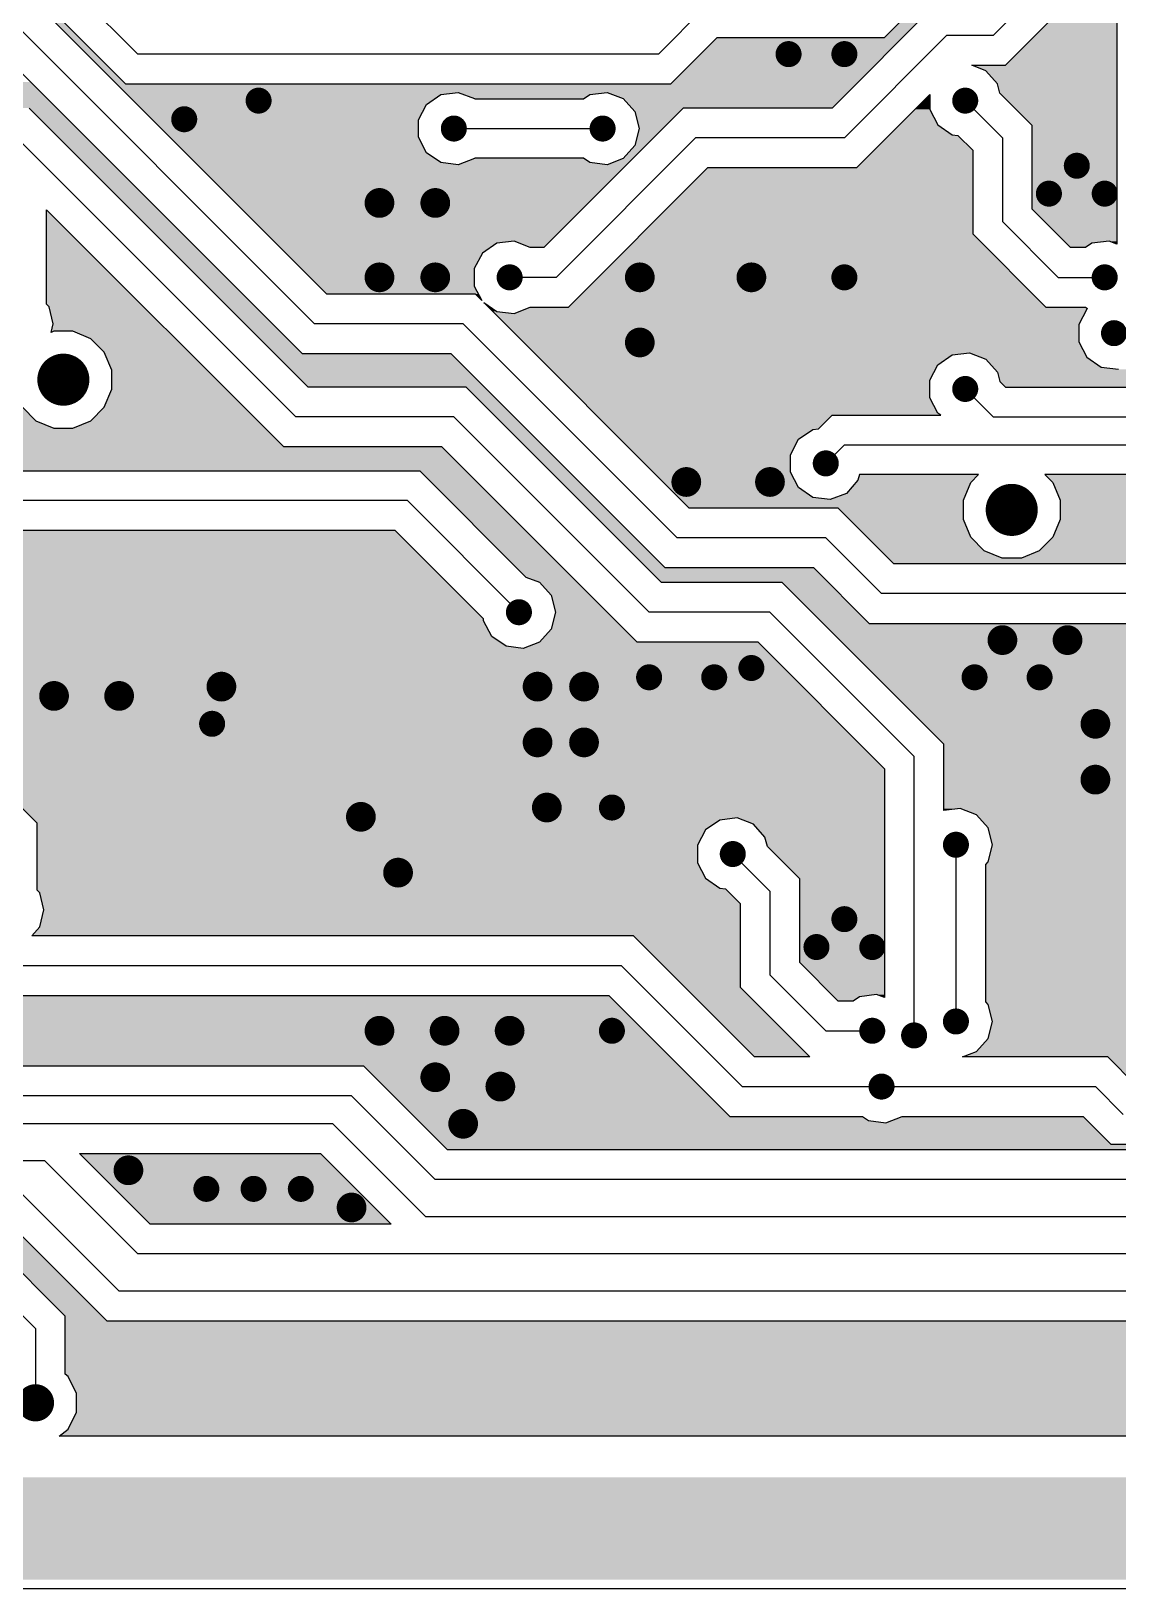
# Model space of a CAD drawing. Extents: x 295 to 953, y 10 to 290.
# Drawn here: x 745.4 to 793.6, y 85 to 154.1 of the extents above; entities that cross this region are included whole.
import ezdxf

# ---------------------------------------------------------------- set-up
doc = ezdxf.new("R2010")
doc.units = 0
doc.header["$LTSCALE"] = 5
doc.header["$MEASUREMENT"] = 0
doc.layers.get('0').update_dxf_attribs({"linetype": 'CONTINUOUS', "lineweight": 25})
doc.layers.add('19_SOLD_GBR', color=4, linetype='CONTINUOUS')

msp = doc.modelspace()

# ---------------------------------------------------------------- linework, layer by layer
at = {"color": 7}
for points, const_width in [([(779.254, 153.063, -1), (778.676, 153.063, -1)], 0.577), ([(781.729, 153.063, -1), (781.151, 153.063, -1)], 0.577), ([(755.741, 151, -1), (755.164, 151, -1)], 0.577), ([(787.091, 151, -1), (786.514, 151, -1)], 0.577), ([(752.441, 150.175, -1), (751.864, 150.175, -1)], 0.577), ([(764.404, 149.762, -1), (763.826, 149.762, -1)], 0.577), ([(771.004, 149.762, -1), (770.426, 149.762, -1)], 0.577), ([(792.041, 148.113, -1), (791.464, 148.113, -1)], 0.577), ([(790.804, 146.875, -1), (790.226, 146.875, -1)], 0.577), ([(793.279, 146.875, -1), (792.701, 146.875, -1)], 0.577), ([(761.145, 146.463, -1), (760.485, 146.463, -1)], 0.66), ([(763.62, 146.463, -1), (762.96, 146.463, -1)], 0.66), ([(761.145, 143.163, -1), (760.485, 143.163, -1)], 0.66), ([(763.62, 143.163, -1), (762.96, 143.163, -1)], 0.66), ([(766.879, 143.163, -1), (766.301, 143.163, -1)], 0.577), ([(772.695, 143.163, -1), (772.035, 143.163, -1)], 0.66), ([(777.645, 143.163, -1), (776.985, 143.163, -1)], 0.66), ([(781.729, 143.163, -1), (781.151, 143.163, -1)], 0.577), ([(793.279, 143.163, -1), (792.701, 143.163, -1)], 0.577), ([(772.695, 140.275, -1), (772.035, 140.275, -1)], 0.66), ([(793.691, 140.688, -1), (793.114, 140.688, -1)], 0.577), ([(747.368, 138.625, -1), (746.213, 138.625, -1)], 1.155), ([(787.091, 138.213, -1), (786.514, 138.213, -1)], 0.577), ([(780.904, 134.913, -1), (780.326, 134.913, -1)], 0.577), ([(774.758, 134.088, -1), (774.098, 134.088, -1)], 0.66), ([(778.47, 134.088, -1), (777.81, 134.088, -1)], 0.66), ([(789.443, 132.85, -1), (788.288, 132.85, -1)], 1.155), ([(767.291, 128.312, -1), (766.714, 128.312, -1)], 0.577), ([(788.783, 127.075, -1), (788.123, 127.075, -1)], 0.66), ([(791.67, 127.075, -1), (791.01, 127.075, -1)], 0.66), ([(773.066, 125.425, -1), (772.489, 125.425, -1)], 0.577), ([(775.954, 125.425, -1), (775.376, 125.425, -1)], 0.577), ([(777.604, 125.838, -1), (777.026, 125.838, -1)], 0.577), ([(787.504, 125.425, -1), (786.926, 125.425, -1)], 0.577), ([(790.391, 125.425, -1), (789.814, 125.425, -1)], 0.577), ([(746.708, 124.6, -1), (746.048, 124.6, -1)], 0.66), ([(749.595, 124.6, -1), (748.935, 124.6, -1)], 0.66), ([(754.133, 125.012, -1), (753.473, 125.012, -1)], 0.66), ([(768.158, 125.012, -1), (767.498, 125.012, -1)], 0.66), ([(770.22, 125.012, -1), (769.56, 125.012, -1)], 0.66), ([(753.679, 123.363, -1), (753.101, 123.363, -1)], 0.577), ([(792.908, 123.363, -1), (792.248, 123.363, -1)], 0.66), ([(768.158, 122.538, -1), (767.498, 122.538, -1)], 0.66), ([(770.22, 122.538, -1), (769.56, 122.538, -1)], 0.66), ([(792.908, 120.888, -1), (792.248, 120.888, -1)], 0.66), ([(768.57, 119.65, -1), (767.91, 119.65, -1)], 0.66), ([(771.416, 119.65, -1), (770.839, 119.65, -1)], 0.577), ([(760.32, 119.238, -1), (759.66, 119.238, -1)], 0.66), ([(776.779, 117.588, -1), (776.201, 117.588, -1)], 0.577), ([(786.679, 118, -1), (786.101, 118, -1)], 0.577), ([(761.97, 116.763, -1), (761.31, 116.763, -1)], 0.66), ([(781.729, 114.7, -1), (781.151, 114.7, -1)], 0.577), ([(780.491, 113.463, -1), (779.914, 113.463, -1)], 0.577), ([(782.966, 113.463, -1), (782.389, 113.463, -1)], 0.577), ([(786.679, 110.162, -1), (786.101, 110.162, -1)], 0.577), ([(761.145, 109.75, -1), (760.485, 109.75, -1)], 0.66), ([(764.033, 109.75, -1), (763.373, 109.75, -1)], 0.66), ([(766.92, 109.75, -1), (766.26, 109.75, -1)], 0.66), ([(771.416, 109.75, -1), (770.839, 109.75, -1)], 0.577), ([(782.966, 109.75, -1), (782.389, 109.75, -1)], 0.577), ([(784.823, 109.544, -1), (784.245, 109.544, -1)], 0.577), ([(763.62, 107.688, -1), (762.96, 107.688, -1)], 0.66), ([(766.508, 107.275, -1), (765.848, 107.275, -1)], 0.66), ([(783.379, 107.275, -1), (782.801, 107.275, -1)], 0.577), ([(764.858, 105.625, -1), (764.198, 105.625, -1)], 0.66), ([(750.008, 103.563, -1), (749.348, 103.563, -1)], 0.66), ([(753.423, 102.738, -1), (752.846, 102.738, -1)], 0.577), ([(755.519, 102.738, -1), (754.941, 102.738, -1)], 0.577), ([(757.614, 102.738, -1), (757.037, 102.738, -1)], 0.577), ([(759.908, 101.913, -1), (759.248, 101.913, -1)], 0.66), ([(745.965, 93.25, -1), (745.14, 93.25, -1)], 0.825)]:
    msp.add_lwpolyline(points, format="xyb", close=True, dxfattribs=dict(at, const_width=const_width))
at = {"layer": '19_SOLD_GBR', "color": 7}
for p, q in [((783.224, 153.805), (786.936, 157.518)), ((746.79, 156.363), (750.09, 153.063)), ((788.04, 153.888), (790.103, 155.95)), ((743.903, 155.125), (757.928, 141.1)), ((758.474, 142.42), (745.853, 155.043)), ((746.244, 155.043), (749.544, 151.743)), ((773.19, 153.063), (775.253, 155.125)), ((785.431, 155.208), (780.894, 150.67)), ((788.586, 152.568), (791.423, 155.404)), ((793.526, 154.579), (793.526, 144.636)), ((743.356, 153.805), (757.381, 139.78)), ((773.736, 151.743), (775.799, 153.805)), ((775.799, 153.805), (783.224, 153.805)), ((781.44, 149.35), (785.978, 153.888)), ((788.04, 153.888), (785.978, 153.888)), ((773.19, 153.063), (750.09, 153.063)), ((787.091, 152.568), (788.586, 152.568)), ((787.72, 152.328), (787.091, 152.568)), ((788.231, 151.751), (787.72, 152.328)), ((749.544, 151.743), (773.736, 151.743)), ((763.543, 151.272), (764.31, 151.366)), ((764.31, 151.366), (765.032, 151.091)), ((770.142, 151.272), (770.91, 151.366)), ((770.91, 151.366), (771.632, 151.091)), ((788.335, 151.335), (788.231, 151.751)), ((789.773, 149.896), (788.335, 151.335)), ((757.649, 138.295), (745.274, 150.67)), ((762.548, 150.149), (762.906, 150.833)), ((762.906, 150.833), (763.543, 151.272)), ((765.032, 151.091), (765.041, 151.083)), ((765.041, 151.083), (769.867, 151.083)), ((774.294, 150.67), (768.106, 144.483)), ((769.867, 151.083), (770.142, 151.272)), ((771.632, 151.091), (772.144, 150.513)), ((780.894, 150.67), (774.294, 150.67)), ((781.986, 148.03), (785.235, 151.277)), ((785.235, 151.277), (785.235, 150.614)), ((785.235, 150.614), (785.593, 149.929)), ((786.803, 151), (788.453, 149.35)), ((762.548, 149.376), (762.548, 150.149)), ((772.144, 150.513), (772.33, 149.762)), ((785.593, 149.929), (786.23, 149.49)), ((744.728, 149.35), (757.103, 136.975)), ((762.906, 148.692), (762.548, 149.376)), ((764.115, 149.762), (770.715, 149.762)), ((768.653, 143.163), (774.84, 149.35)), ((772.33, 149.762), (772.144, 149.012)), ((781.44, 149.35), (774.84, 149.35)), ((786.23, 149.49), (786.474, 149.461)), ((786.474, 149.461), (787.133, 148.804)), ((788.453, 149.35), (788.453, 145.638)), ((789.773, 146.184), (789.773, 149.896)), ((763.543, 148.253), (762.906, 148.692)), ((772.144, 149.012), (771.632, 148.434)), ((787.133, 148.804), (787.133, 145.091)), ((764.31, 148.16), (763.543, 148.253)), ((765.032, 148.434), (764.31, 148.16)), ((765.041, 148.442), (765.032, 148.434)), ((769.867, 148.442), (765.041, 148.442)), ((769.199, 141.842), (775.386, 148.03)), ((770.142, 148.253), (769.867, 148.442)), ((770.91, 148.16), (770.142, 148.253)), ((771.632, 148.434), (770.91, 148.16)), ((775.386, 148.03), (781.986, 148.03)), ((746.048, 146.162), (756.556, 135.655)), ((746.048, 141.974), (746.048, 146.162)), ((791.474, 144.483), (789.773, 146.184)), ((787.133, 145.091), (790.381, 141.842)), ((790.928, 143.163), (788.453, 145.638)), ((766.017, 144.672), (765.381, 144.233)), ((766.785, 144.766), (766.017, 144.672)), ((767.507, 144.491), (766.785, 144.766)), ((767.516, 144.483), (767.507, 144.491)), ((768.106, 144.483), (767.516, 144.483)), ((792.142, 144.483), (791.474, 144.483)), ((792.418, 144.672), (792.142, 144.483)), ((793.185, 144.766), (792.418, 144.672)), ((793.526, 144.636), (793.185, 144.766)), ((765.381, 144.233), (765.023, 143.549)), ((765.023, 143.549), (765.023, 142.776)), ((768.653, 143.163), (766.59, 143.163)), ((790.928, 143.163), (792.99, 143.163)), ((765.074, 142.42), (758.474, 142.42)), ((765.023, 142.776), (765.358, 142.136)), ((765.358, 142.136), (765.074, 142.42)), ((746.156, 141.851), (746.048, 141.974)), ((746.343, 141.1), (746.156, 141.851)), ((765.45, 142.044), (766.017, 141.653)), ((774.561, 132.932), (765.45, 142.044)), ((766.017, 141.653), (766.785, 141.56)), ((766.785, 141.56), (767.507, 141.834)), ((767.507, 141.834), (767.516, 141.842)), ((767.516, 141.842), (769.199, 141.842)), ((790.381, 141.842), (792.142, 141.842)), ((792.193, 141.758), (791.835, 141.074)), ((792.142, 141.842), (792.229, 141.783)), ((792.229, 141.783), (792.193, 141.758)), ((746.249, 140.724), (746.343, 141.1)), ((764.528, 141.1), (757.928, 141.1)), ((764.528, 141.1), (774.015, 131.613)), ((791.835, 141.074), (791.835, 140.301)), ((793.403, 140.688), (793.815, 141.1)), ((746.363, 140.77), (746.249, 140.724)), ((747.217, 140.77), (746.363, 140.77)), ((748.004, 140.443), (747.217, 140.77)), ((748.608, 139.841), (748.004, 140.443)), ((791.835, 140.301), (792.193, 139.617)), ((748.935, 139.052), (748.608, 139.841)), ((757.381, 139.78), (763.981, 139.78)), ((763.981, 139.78), (773.469, 130.293)), ((785.593, 139.283), (786.23, 139.722)), ((786.23, 139.722), (786.997, 139.816)), ((786.997, 139.816), (787.72, 139.541)), ((792.193, 139.617), (792.83, 139.178)), ((748.935, 138.198), (748.935, 139.052)), ((785.235, 138.599), (785.593, 139.283)), ((787.72, 139.541), (788.231, 138.963)), ((788.231, 138.963), (788.335, 138.547)), ((792.83, 139.178), (793.597, 139.085)), ((748.608, 137.411), (748.935, 138.198)), ((764.661, 138.295), (757.649, 138.295)), ((773.324, 129.632), (764.661, 138.295)), ((785.235, 137.826), (785.235, 138.599)), ((786.803, 138.213), (788.04, 136.975)), ((788.335, 138.547), (788.586, 138.295)), ((788.586, 138.295), (795.331, 138.295)), ((785.593, 137.142), (785.235, 137.826)), ((744.972, 137.411), (745.574, 136.807)), ((745.574, 136.807), (746.363, 136.48)), ((747.217, 136.48), (748.004, 136.807)), ((748.004, 136.807), (748.608, 137.411)), ((764.115, 136.975), (757.103, 136.975)), ((764.115, 136.975), (772.778, 128.312)), ((780.287, 136.452), (780.894, 137.058)), ((780.894, 137.058), (785.715, 137.058)), ((785.715, 137.058), (785.593, 137.142)), ((788.04, 136.975), (795.878, 136.975)), ((746.363, 136.48), (747.217, 136.48)), ((779.406, 135.983), (780.042, 136.422)), ((780.042, 136.422), (780.287, 136.452)), ((756.556, 135.655), (763.569, 135.655)), ((763.569, 135.655), (772.231, 126.993)), ((779.048, 135.299), (779.406, 135.983)), ((780.615, 134.913), (781.44, 135.738)), ((781.44, 135.738), (809.903, 135.738)), ((779.048, 134.526), (779.048, 135.299)), ((733.311, 134.582), (762.599, 134.582)), ((762.599, 134.582), (767.309, 129.873)), ((779.406, 133.842), (779.048, 134.526)), ((782.044, 134.162), (781.532, 133.584)), ((782.108, 134.418), (782.044, 134.162)), ((787.398, 134.418), (782.108, 134.418)), ((786.72, 133.277), (787.047, 134.066)), ((787.047, 134.066), (787.398, 134.418)), ((790.332, 134.418), (790.683, 134.066)), ((808.647, 134.418), (790.332, 134.418)), ((790.683, 134.066), (791.01, 133.277)), ((780.042, 133.403), (779.406, 133.842)), ((780.81, 133.31), (780.042, 133.403)), ((781.532, 133.584), (780.81, 133.31)), ((762.053, 133.263), (732.765, 133.263)), ((767.003, 128.312), (762.053, 133.263)), ((781.161, 132.932), (774.561, 132.932)), ((783.636, 130.458), (781.161, 132.932)), ((786.72, 132.423), (786.72, 133.277)), ((791.01, 133.277), (791.01, 132.423)), ((787.047, 131.636), (786.72, 132.423)), ((791.01, 132.423), (790.683, 131.636)), ((761.506, 131.943), (732.219, 131.943)), ((765.435, 128.014), (761.506, 131.943)), ((780.615, 131.613), (774.015, 131.613)), ((780.615, 131.613), (783.09, 129.138)), ((787.649, 131.032), (787.047, 131.636)), ((790.683, 131.636), (790.079, 131.032)), ((788.438, 130.705), (787.649, 131.032)), ((789.292, 130.705), (788.438, 130.705)), ((790.079, 131.032), (789.292, 130.705)), ((767.309, 129.873), (767.92, 129.641)), ((773.469, 130.293), (780.069, 130.293)), ((780.069, 130.293), (782.544, 127.818)), ((815.544, 130.458), (783.636, 130.458)), ((767.92, 129.641), (768.431, 129.063)), ((778.686, 129.632), (773.324, 129.632)), ((785.854, 122.465), (778.686, 129.632)), ((768.431, 129.063), (768.618, 128.312)), ((816.09, 129.138), (783.09, 129.138)), ((765.435, 127.926), (765.435, 128.014)), ((765.793, 127.242), (765.435, 127.926)), ((768.618, 128.312), (768.431, 127.562)), ((778.14, 128.312), (772.778, 128.312)), ((778.14, 128.312), (784.534, 121.919)), ((782.544, 127.818), (816.636, 127.818)), ((766.43, 126.803), (765.793, 127.242)), ((768.431, 127.562), (767.92, 126.984)), ((767.197, 126.71), (766.43, 126.803)), ((767.92, 126.984), (767.197, 126.71)), ((772.231, 126.993), (777.594, 126.993)), ((777.594, 126.993), (783.214, 121.373)), ((785.854, 119.515), (785.854, 122.465)), ((745.635, 118.959), (742.386, 122.207)), ((784.534, 109.544), (784.534, 121.919)), ((783.214, 121.373), (783.214, 111.223)), ((786.585, 119.604), (785.854, 119.515)), ((787.307, 119.328), (786.585, 119.604)), ((745.635, 115.987), (745.635, 118.959)), ((775.917, 119.097), (775.281, 118.658)), ((776.685, 119.191), (775.917, 119.097)), ((777.407, 118.916), (776.685, 119.191)), ((777.919, 118.338), (777.407, 118.916)), ((787.819, 118.751), (787.307, 119.328)), ((775.281, 118.658), (774.923, 117.974)), ((778.023, 117.922), (777.919, 118.338)), ((788.005, 118), (787.819, 118.751)), ((774.923, 117.974), (774.923, 117.201)), ((776.49, 117.588), (778.14, 115.938)), ((779.46, 116.484), (778.023, 117.922)), ((786.39, 118), (786.39, 110.162)), ((787.819, 117.249), (788.005, 118)), ((774.923, 117.201), (775.281, 116.517)), ((787.71, 117.125), (787.819, 117.249)), ((787.71, 111.037), (787.71, 117.125)), ((775.281, 116.517), (775.917, 116.078)), ((775.917, 116.078), (776.162, 116.048)), ((779.46, 112.771), (779.46, 116.484)), ((745.744, 115.863), (745.635, 115.987)), ((745.93, 115.112), (745.744, 115.863)), ((776.162, 116.048), (776.82, 115.391)), ((776.82, 115.391), (776.82, 111.679)), ((778.14, 115.938), (778.14, 112.225)), ((745.744, 114.362), (745.93, 115.112)), ((745.386, 113.957), (745.744, 114.362)), ((772.086, 113.957), (745.386, 113.957)), ((777.449, 108.595), (772.086, 113.957)), ((733.59, 112.638), (771.54, 112.638)), ((776.903, 107.275), (771.54, 112.638)), ((781.161, 111.07), (779.46, 112.771)), ((780.615, 109.75), (778.14, 112.225)), ((734.136, 111.317), (770.994, 111.317)), ((770.994, 111.317), (776.356, 105.955)), ((776.82, 111.679), (779.902, 108.595)), ((782.105, 111.26), (781.829, 111.07)), ((782.872, 111.354), (782.105, 111.26)), ((783.214, 111.223), (782.872, 111.354)), ((781.829, 111.07), (781.161, 111.07)), ((787.819, 110.913), (787.71, 111.037)), ((788.005, 110.162), (787.819, 110.913)), ((787.819, 109.412), (788.005, 110.162)), ((780.615, 109.75), (782.678, 109.75)), ((787.307, 108.834), (787.819, 109.412)), ((779.902, 108.595), (777.449, 108.595)), ((786.679, 108.595), (787.307, 108.834)), ((793.124, 108.595), (786.679, 108.595)), ((794.361, 107.358), (793.124, 108.595)), ((760.124, 108.182), (740.489, 108.182)), ((763.836, 104.47), (760.124, 108.182)), ((776.903, 107.275), (783.09, 107.275)), ((783.09, 107.275), (792.578, 107.275)), ((793.815, 106.038), (792.578, 107.275)), ((759.578, 106.863), (739.943, 106.863)), ((759.578, 106.863), (763.29, 103.15)), ((776.356, 105.955), (782.242, 105.955)), ((782.242, 105.955), (782.517, 105.765)), ((782.517, 105.765), (783.285, 105.673)), ((783.285, 105.673), (784.007, 105.947)), ((784.007, 105.947), (784.016, 105.955)), ((784.016, 105.955), (792.031, 105.955)), ((792.031, 105.955), (793.269, 104.718)), ((758.753, 105.625), (738.953, 105.625)), ((758.753, 105.625), (762.878, 101.5)), ((798.668, 104.47), (763.836, 104.47)), ((793.269, 104.718), (797.917, 104.718)), ((745.965, 103.975), (738.54, 103.975)), ((745.965, 103.975), (750.09, 99.85)), ((747.503, 104.305), (758.206, 104.305)), ((750.636, 101.17), (747.503, 104.305)), ((758.206, 104.305), (761.34, 101.17)), ((804.953, 103.15), (763.29, 103.15)), ((744.728, 102.738), (749.265, 98.2)), ((741.015, 101.088), (745.553, 96.55)), ((746.873, 97.096), (742.553, 101.418)), ((744.181, 101.418), (748.719, 96.88)), ((761.34, 101.17), (750.636, 101.17)), ((806.19, 101.5), (762.878, 101.5)), ((807.428, 99.85), (750.09, 99.85)), ((809.078, 98.2), (749.265, 98.2)), ((746.873, 94.519), (746.873, 97.096)), ((748.719, 96.88), (809.624, 96.88)), ((745.553, 96.55), (745.553, 93.25)), ((747.008, 94.412), (746.873, 94.519)), ((747.368, 93.664), (747.008, 94.412)), ((747.368, 92.836), (747.368, 93.664)), ((747.008, 92.088), (747.368, 92.836)), ((746.602, 91.765), (747.008, 92.088)), ((855.113, 91.765), (746.602, 91.765)), ((868.478, 85), (508.778, 85))]:
    msp.add_line(p, q, dxfattribs=at)
for points in [[(749.544, 151.743), (746.244, 155.042), (749.152, 151.743), (745.853, 155.042)], [(784.029, 153.805), (785.431, 155.208), (783.224, 153.805), (784.626, 155.208)], [(793.526, 152.568), (793.526, 154.579), (788.586, 152.568), (790.598, 154.579)], [(781.966, 151.743), (784.029, 153.805), (773.736, 151.743), (775.799, 153.805)], [(784.029, 153.805), (784.029, 153.805), (775.799, 153.805), (783.224, 153.805)], [(793.526, 152.567), (793.526, 152.568), (787.091, 152.567), (788.586, 152.568)], [(793.526, 152.328), (793.526, 152.567), (787.72, 152.328), (787.091, 152.567)], [(793.526, 151.751), (793.526, 152.328), (788.231, 151.751), (787.72, 152.328)], [(746.087, 151.074), (745.336, 151.825), (710.681, 151.074), (710.868, 151.825)], [(764.31, 151.742), (749.544, 151.743), (749.152, 151.742), (749.152, 151.743)], [(781.59, 151.366), (781.966, 151.742), (749.529, 151.366), (749.152, 151.742)], [(763.543, 151.272), (764.31, 151.366), (749.623, 151.272), (749.529, 151.366)], [(781.966, 151.742), (781.966, 151.743), (764.31, 151.742), (773.736, 151.743)], [(770.142, 151.272), (770.91, 151.366), (764.556, 151.272), (764.31, 151.366)], [(781.315, 151.091), (781.59, 151.366), (771.632, 151.091), (770.91, 151.366)], [(793.526, 151.335), (793.526, 151.751), (788.335, 151.335), (788.231, 151.751)], [(793.526, 149.896), (793.526, 151.335), (789.773, 149.896), (788.335, 151.335)], [(746.491, 150.67), (746.087, 151.074), (710.323, 150.67), (710.681, 151.074)], [(746.491, 150.67), (746.491, 150.67), (745.274, 150.67), (710.323, 150.67)], [(757.381, 139.78), (746.491, 150.67), (756.164, 139.78), (745.274, 150.67)], [(762.906, 150.833), (763.543, 151.272), (750.061, 150.833), (749.623, 151.272)], [(762.548, 150.149), (762.906, 150.833), (750.746, 150.149), (750.061, 150.833)], [(769.879, 151.091), (770.142, 151.272), (765.032, 151.091), (764.556, 151.272)], [(769.867, 151.083), (769.879, 151.091), (765.041, 151.083), (765.032, 151.091)], [(780.894, 150.67), (781.315, 151.091), (772.005, 150.67), (771.632, 151.091)], [(774.137, 150.513), (774.294, 150.67), (772.144, 150.513), (772.005, 150.67)], [(785.593, 149.929), (785.235, 150.614), (783.886, 149.929), (784.571, 150.614)], [(785.235, 150.614), (785.235, 151.277), (784.571, 150.614), (785.235, 151.277)], [(762.548, 149.376), (762.548, 150.149), (751.518, 149.376), (750.746, 150.149)], [(773.386, 149.762), (774.137, 150.513), (772.33, 149.762), (772.144, 150.513)], [(786.23, 149.49), (785.593, 149.929), (783.447, 149.49), (783.886, 149.929)], [(762.906, 148.692), (762.548, 149.376), (752.203, 148.692), (751.518, 149.376)], [(772.636, 149.012), (773.386, 149.762), (772.144, 149.012), (772.33, 149.762)], [(787.133, 148.804), (786.474, 149.461), (782.76, 148.804), (783.417, 149.461)], [(786.474, 149.461), (786.23, 149.49), (783.417, 149.461), (783.447, 149.49)], [(793.526, 146.184), (793.526, 149.896), (789.773, 146.184), (789.773, 149.896)], [(763.543, 148.253), (762.906, 148.692), (752.642, 148.253), (752.203, 148.692)], [(772.058, 148.434), (772.636, 149.012), (771.632, 148.434), (772.144, 149.012)], [(787.133, 148.03), (787.133, 148.804), (781.986, 148.03), (782.76, 148.804)], [(764.31, 148.16), (763.543, 148.253), (752.734, 148.16), (752.642, 148.253)], [(768.39, 144.766), (771.784, 148.16), (756.128, 144.766), (752.734, 148.16)], [(770.91, 148.16), (770.142, 148.253), (764.31, 148.16), (764.554, 148.253)], [(770.142, 148.253), (769.879, 148.434), (764.554, 148.253), (765.032, 148.434)], [(769.879, 148.434), (769.867, 148.442), (765.032, 148.434), (765.041, 148.442)], [(769.867, 148.442), (769.867, 148.442), (765.041, 148.442), (769.867, 148.442)], [(771.784, 148.16), (772.058, 148.434), (770.91, 148.16), (771.632, 148.434)], [(787.133, 145.091), (787.133, 148.03), (772.448, 145.091), (775.386, 148.03)], [(787.133, 148.03), (787.133, 148.03), (775.386, 148.03), (781.986, 148.03)], [(750.236, 141.974), (746.048, 146.162), (746.048, 141.974), (746.048, 146.162)], [(793.526, 144.766), (793.526, 146.184), (791.19, 144.766), (789.773, 146.184)], [(790.381, 141.842), (787.133, 145.091), (769.199, 141.842), (772.448, 145.091)], [(766.017, 144.672), (766.785, 144.766), (756.222, 144.672), (756.128, 144.766)], [(765.381, 144.233), (766.017, 144.672), (756.661, 144.233), (756.222, 144.672)], [(768.115, 144.491), (768.39, 144.766), (767.507, 144.491), (766.785, 144.766)], [(768.106, 144.483), (768.115, 144.491), (767.516, 144.483), (767.507, 144.491)], [(792.418, 144.672), (793.185, 144.766), (791.284, 144.672), (791.19, 144.766)], [(792.142, 144.483), (792.418, 144.672), (791.474, 144.483), (791.284, 144.672)], [(793.526, 144.636), (793.526, 144.766), (793.526, 144.636), (793.185, 144.766)], [(765.023, 143.549), (765.381, 144.233), (757.345, 143.549), (756.661, 144.233)], [(765.023, 142.776), (765.023, 143.549), (758.117, 142.776), (757.345, 143.549)], [(765.209, 142.42), (765.023, 142.776), (758.474, 142.42), (758.117, 142.776)], [(765.209, 142.42), (765.209, 142.42), (765.074, 142.42), (758.474, 142.42)], [(765.357, 142.136), (765.074, 142.42), (765.357, 142.136), (765.209, 142.42)], [(750.36, 141.851), (750.236, 141.974), (746.156, 141.851), (746.048, 141.974)], [(751.111, 141.1), (750.36, 141.851), (746.343, 141.1), (746.156, 141.851)], [(766.017, 141.653), (765.45, 142.044), (765.841, 141.653), (765.45, 142.044)], [(766.785, 141.56), (766.017, 141.653), (765.933, 141.56), (765.841, 141.653)], [(792.09, 141.56), (792.193, 141.758), (766.785, 141.56), (767.307, 141.758)], [(792.193, 141.758), (792.229, 141.783), (767.307, 141.758), (767.373, 141.783)], [(792.229, 141.783), (792.154, 141.834), (767.373, 141.783), (767.507, 141.834)], [(792.154, 141.834), (792.142, 141.842), (767.507, 141.834), (767.516, 141.842)], [(792.142, 141.842), (792.142, 141.842), (767.516, 141.842), (769.199, 141.842)], [(751.441, 140.77), (751.111, 141.1), (746.26, 140.77), (746.343, 141.1)], [(791.835, 141.074), (792.09, 141.56), (766.42, 141.074), (765.933, 141.56)], [(791.835, 140.301), (791.835, 141.074), (767.192, 140.301), (766.42, 141.074)], [(746.249, 140.724), (746.363, 140.77), (746.249, 140.724), (746.26, 140.77)], [(751.441, 140.77), (751.441, 140.77), (747.217, 140.77), (746.363, 140.77)], [(751.767, 140.443), (751.441, 140.77), (748.004, 140.443), (747.217, 140.77)], [(752.37, 139.841), (751.767, 140.443), (748.608, 139.841), (748.004, 140.443)], [(792.089, 139.816), (791.835, 140.301), (767.677, 139.816), (767.192, 140.301)], [(753.159, 139.052), (752.37, 139.841), (748.935, 139.052), (748.608, 139.841)], [(765.466, 138.295), (763.981, 139.78), (757.649, 138.295), (756.164, 139.78)], [(786.23, 139.722), (786.997, 139.816), (767.771, 139.722), (767.677, 139.816)], [(785.593, 139.283), (786.23, 139.722), (768.21, 139.283), (767.771, 139.722)], [(792.193, 139.617), (792.089, 139.816), (787.521, 139.617), (786.997, 139.816)], [(792.303, 139.541), (792.193, 139.617), (787.72, 139.541), (787.521, 139.617)], [(754.013, 138.198), (753.159, 139.052), (748.935, 138.198), (748.935, 139.052)], [(785.235, 138.599), (785.593, 139.283), (768.895, 138.599), (768.21, 139.283)], [(792.83, 139.178), (792.303, 139.541), (788.041, 139.178), (787.72, 139.541)], [(793.597, 139.085), (792.83, 139.178), (788.123, 139.085), (788.041, 139.178)], [(795.96, 139.011), (795.999, 139.085), (788.189, 139.011), (788.123, 139.085)], [(795.96, 138.963), (795.96, 139.011), (788.231, 138.963), (788.189, 139.011)], [(795.96, 138.924), (795.96, 138.963), (788.241, 138.924), (788.231, 138.963)], [(795.584, 138.547), (795.96, 138.924), (788.335, 138.547), (788.241, 138.924)], [(754.801, 137.411), (754.013, 138.198), (748.608, 137.411), (748.935, 138.198)], [(765.466, 138.295), (765.466, 138.295), (764.661, 138.295), (757.649, 138.295)], [(773.469, 130.293), (765.466, 138.295), (772.664, 130.293), (764.661, 138.295)], [(785.235, 137.826), (785.235, 138.599), (769.667, 137.826), (768.895, 138.599)], [(795.331, 138.295), (795.584, 138.547), (788.586, 138.295), (788.335, 138.547)], [(785.593, 137.142), (785.235, 137.826), (770.352, 137.142), (769.667, 137.826)], [(745.574, 136.807), (744.972, 137.411), (714.587, 136.807), (713.984, 137.411)], [(745.964, 136.645), (745.574, 136.807), (714.749, 136.645), (714.587, 136.807)], [(755.731, 136.48), (755.405, 136.807), (747.217, 136.48), (748.004, 136.807)], [(755.405, 136.807), (754.801, 137.411), (748.004, 136.807), (748.608, 137.411)], [(785.715, 137.058), (785.593, 137.142), (770.436, 137.058), (770.352, 137.142)], [(780.287, 136.452), (780.894, 137.058), (771.042, 136.452), (770.436, 137.058)], [(745.964, 136.645), (745.964, 136.645), (731.249, 136.645), (714.749, 136.645)], [(746.363, 136.48), (745.964, 136.645), (731.414, 136.48), (731.249, 136.645)], [(756.556, 135.655), (755.731, 136.48), (732.239, 135.655), (731.414, 136.48)], [(780.042, 136.422), (780.287, 136.452), (771.071, 136.422), (771.042, 136.452)], [(779.406, 135.983), (780.042, 136.422), (771.51, 135.983), (771.071, 136.422)], [(764.641, 134.582), (763.569, 135.655), (733.311, 134.582), (732.239, 135.655)], [(779.048, 135.299), (779.406, 135.983), (772.195, 135.299), (771.51, 135.983)], [(779.048, 134.526), (779.048, 135.299), (772.967, 134.526), (772.195, 135.299)], [(764.641, 134.582), (764.641, 134.582), (762.599, 134.582), (733.311, 134.582)], [(769.351, 129.873), (764.641, 134.582), (767.309, 129.873), (762.599, 134.582)], [(779.406, 133.842), (779.048, 134.526), (773.652, 133.842), (772.967, 134.526)], [(786.847, 133.584), (787.047, 134.066), (781.532, 133.584), (781.959, 134.066)], [(787.047, 134.066), (787.142, 134.162), (781.959, 134.066), (782.044, 134.162)], [(787.142, 134.162), (787.398, 134.417), (782.044, 134.162), (782.108, 134.417)], [(787.398, 134.417), (787.398, 134.418), (782.108, 134.417), (787.398, 134.418)], [(808.647, 134.417), (808.647, 134.418), (790.332, 134.417), (808.647, 134.418)], [(809.086, 134.066), (808.647, 134.417), (790.683, 134.066), (790.332, 134.417)], [(809.094, 134.059), (809.086, 134.066), (790.686, 134.059), (790.683, 134.066)], [(809.903, 133.876), (809.094, 134.059), (790.762, 133.876), (790.686, 134.059)], [(780.042, 133.403), (779.406, 133.842), (774.091, 133.403), (773.652, 133.842)], [(780.81, 133.31), (780.042, 133.403), (774.183, 133.31), (774.091, 133.403)], [(786.734, 133.31), (786.847, 133.584), (780.81, 133.31), (781.532, 133.584)], [(818.364, 133.277), (818.963, 133.876), (791.01, 133.277), (790.762, 133.876)], [(786.72, 133.277), (786.734, 133.31), (774.216, 133.277), (774.183, 133.31)], [(786.72, 132.932), (786.72, 133.277), (774.561, 132.932), (774.216, 133.277)], [(786.72, 132.932), (786.72, 132.932), (781.161, 132.932), (774.561, 132.932)], [(786.72, 132.423), (786.72, 132.932), (781.671, 132.423), (781.161, 132.932)], [(817.509, 132.423), (818.364, 133.277), (791.01, 132.423), (791.01, 133.277)], [(787.047, 131.636), (786.72, 132.423), (782.458, 131.636), (781.671, 132.423)], [(816.722, 131.636), (817.509, 132.423), (790.683, 131.636), (791.01, 132.423)], [(764.641, 128.807), (761.506, 131.943), (724.649, 128.807), (721.514, 131.943)], [(787.649, 131.032), (787.047, 131.636), (783.062, 131.032), (782.458, 131.636)], [(816.118, 131.032), (816.722, 131.636), (790.079, 131.032), (790.683, 131.636)], [(788.438, 130.705), (787.649, 131.032), (783.389, 130.705), (783.062, 131.032)], [(815.544, 130.458), (815.791, 130.705), (783.636, 130.458), (783.389, 130.705)], [(815.791, 130.705), (816.118, 131.032), (789.292, 130.705), (790.079, 131.032)], [(769.583, 129.641), (769.351, 129.873), (767.92, 129.641), (767.309, 129.873)], [(780.729, 129.632), (780.069, 130.293), (773.324, 129.632), (772.664, 130.293)], [(770.161, 129.063), (769.583, 129.641), (768.431, 129.063), (767.92, 129.641)], [(780.729, 129.632), (780.729, 129.632), (778.686, 129.632), (773.324, 129.632)], [(782.544, 127.818), (780.729, 129.632), (780.501, 127.818), (778.686, 129.632)], [(764.641, 128.807), (764.641, 128.807), (737.024, 128.807), (724.649, 128.807)], [(765.435, 128.014), (764.641, 128.807), (737.818, 128.014), (737.024, 128.807)], [(770.911, 128.312), (770.161, 129.063), (768.618, 128.312), (768.431, 129.063)], [(765.435, 127.926), (765.435, 128.014), (737.905, 127.926), (737.818, 128.014)], [(765.793, 127.242), (765.435, 127.926), (738.591, 127.242), (737.905, 127.926)], [(771.662, 127.562), (770.911, 128.312), (768.431, 127.562), (768.618, 128.312)], [(822.401, 122.465), (827.754, 127.818), (785.854, 122.465), (780.501, 127.818)], [(766.43, 126.803), (765.793, 127.242), (739.03, 126.803), (738.591, 127.242)], [(772.231, 126.993), (771.662, 127.562), (767.927, 126.993), (768.431, 127.562)], [(767.197, 126.71), (766.43, 126.803), (739.122, 126.71), (739.03, 126.803)], [(778.013, 126.573), (777.876, 126.71), (739.259, 126.573), (739.122, 126.71)], [(778.246, 126.341), (778.013, 126.573), (739.87, 126.341), (739.259, 126.573)], [(777.876, 126.71), (777.602, 126.984), (767.197, 126.71), (767.92, 126.984)], [(777.602, 126.984), (777.594, 126.993), (767.92, 126.984), (767.927, 126.993)], [(778.823, 125.763), (778.246, 126.341), (740.381, 125.763), (739.87, 126.341)], [(779.574, 125.012), (778.823, 125.763), (740.568, 125.012), (740.381, 125.763)], [(780.325, 124.262), (779.574, 125.012), (740.381, 124.262), (740.568, 125.012)], [(781.176, 123.41), (780.902, 123.684), (739.147, 123.41), (739.87, 123.684)], [(780.902, 123.684), (780.325, 124.262), (739.87, 123.684), (740.381, 124.262)], [(782.379, 122.207), (781.176, 123.41), (738.674, 122.207), (737.471, 123.41)], [(819.54, 119.604), (822.401, 122.465), (785.854, 119.604), (785.854, 122.465)], [(782.379, 122.207), (782.379, 122.207), (742.386, 122.207), (738.674, 122.207)], [(783.214, 121.373), (782.379, 122.207), (743.221, 121.373), (742.386, 122.207)], [(783.214, 119.191), (783.214, 121.373), (745.402, 119.191), (743.221, 121.373)], [(785.854, 119.515), (786.585, 119.604), (785.854, 119.515), (785.854, 119.604)], [(819.265, 119.328), (819.54, 119.604), (787.307, 119.328), (786.585, 119.604)], [(775.917, 119.097), (776.685, 119.191), (745.496, 119.097), (745.402, 119.191)], [(775.716, 118.959), (775.917, 119.097), (745.635, 118.959), (745.496, 119.097)], [(775.281, 118.658), (775.716, 118.959), (745.635, 118.658), (745.635, 118.959)], [(783.214, 118.916), (783.214, 119.191), (777.407, 118.916), (776.685, 119.191)], [(783.214, 118.338), (783.214, 118.916), (777.919, 118.338), (777.407, 118.916)], [(818.687, 118.751), (819.265, 119.328), (787.819, 118.751), (787.307, 119.328)], [(774.923, 117.974), (775.281, 118.658), (745.635, 117.974), (745.635, 118.658)], [(783.214, 117.922), (783.214, 118.338), (778.023, 117.922), (777.919, 118.338)], [(817.936, 118), (818.687, 118.751), (788.005, 118), (787.819, 118.751)], [(774.923, 117.201), (774.923, 117.974), (745.635, 117.201), (745.635, 117.974)], [(783.214, 116.484), (783.214, 117.922), (779.46, 116.484), (778.023, 117.922)], [(817.186, 117.249), (817.936, 118), (787.819, 117.249), (788.005, 118)], [(775.281, 116.517), (774.923, 117.201), (745.635, 116.517), (745.635, 117.201)], [(817.062, 117.125), (817.186, 117.249), (787.71, 117.125), (787.819, 117.249)], [(810.973, 111.037), (817.062, 117.125), (787.71, 111.037), (787.71, 117.125)], [(775.917, 116.078), (775.281, 116.517), (745.635, 116.078), (745.635, 116.517)], [(776.162, 116.048), (775.917, 116.078), (745.635, 116.048), (745.635, 116.078)], [(783.214, 112.771), (783.214, 116.484), (779.46, 112.771), (779.46, 116.484)], [(776.223, 115.987), (776.162, 116.048), (745.635, 115.987), (745.635, 116.048)], [(776.347, 115.863), (776.223, 115.987), (745.744, 115.863), (745.635, 115.987)], [(776.82, 115.391), (776.347, 115.863), (745.861, 115.391), (745.744, 115.863)], [(776.82, 115.112), (776.82, 115.391), (745.93, 115.112), (745.861, 115.391)], [(776.82, 114.362), (776.82, 115.112), (745.744, 114.362), (745.93, 115.112)], [(776.82, 113.957), (776.82, 114.362), (745.386, 113.957), (745.744, 114.362)], [(776.82, 113.957), (776.82, 113.957), (772.086, 113.957), (745.386, 113.957)], [(776.82, 111.679), (776.82, 113.957), (774.365, 111.679), (772.086, 113.957)], [(783.214, 111.354), (783.214, 112.771), (780.877, 111.354), (779.46, 112.771)], [(771.205, 111.106), (770.994, 111.317), (733.925, 111.106), (734.136, 111.317)], [(770.994, 111.317), (770.994, 111.317), (734.136, 111.317), (770.994, 111.317)], [(779.902, 108.595), (776.82, 111.679), (777.449, 108.595), (774.365, 111.679)], [(782.105, 111.26), (782.872, 111.354), (780.971, 111.26), (780.877, 111.354)], [(781.829, 111.07), (782.105, 111.26), (781.161, 111.07), (780.971, 111.26)], [(783.214, 111.224), (783.214, 111.354), (783.214, 111.224), (782.872, 111.354)], [(771.481, 110.831), (771.205, 111.106), (736.157, 110.831), (735.435, 111.106)], [(771.489, 110.822), (771.481, 110.831), (736.166, 110.822), (736.157, 110.831)], [(771.489, 110.822), (771.489, 110.822), (737.849, 110.822), (736.166, 110.822)], [(774.129, 108.182), (771.489, 110.822), (740.489, 108.182), (737.849, 110.822)], [(810.85, 110.913), (810.973, 111.037), (787.819, 110.913), (787.71, 111.037)], [(810.099, 110.162), (810.85, 110.913), (788.005, 110.162), (787.819, 110.913)], [(809.348, 109.412), (810.099, 110.162), (787.819, 109.412), (788.005, 110.162)], [(808.771, 108.834), (809.348, 109.412), (787.307, 108.834), (787.819, 109.412)], [(808.531, 108.595), (808.771, 108.834), (786.679, 108.595), (787.307, 108.834)], [(808.531, 108.595), (808.531, 108.595), (793.124, 108.595), (786.679, 108.595)], [(807.578, 107.641), (808.531, 108.595), (794.077, 107.641), (793.124, 108.595)], [(774.129, 108.182), (774.129, 108.182), (760.124, 108.182), (740.489, 108.182)], [(776.356, 105.955), (774.129, 108.182), (762.351, 105.955), (760.124, 108.182)], [(782.517, 105.765), (782.242, 105.955), (762.541, 105.765), (762.351, 105.955)], [(783.285, 105.673), (782.517, 105.765), (762.633, 105.673), (762.541, 105.765)], [(792.314, 105.673), (792.04, 105.947), (783.285, 105.673), (784.007, 105.947)], [(792.04, 105.947), (792.031, 105.955), (784.007, 105.947), (784.016, 105.955)], [(792.031, 105.955), (792.031, 105.955), (784.016, 105.955), (792.031, 105.955)], [(793.269, 104.718), (792.314, 105.673), (763.589, 104.718), (762.633, 105.673)], [(798.192, 104.528), (797.917, 104.718), (763.778, 104.528), (763.589, 104.718)], [(798.666, 104.47), (798.192, 104.528), (763.836, 104.47), (763.778, 104.528)], [(761.34, 101.17), (758.206, 104.305), (750.636, 101.17), (747.503, 104.305)], [(758.206, 104.305), (758.206, 104.305), (747.503, 104.305), (758.206, 104.305)], [(748.503, 97.096), (744.181, 101.417), (746.873, 97.096), (742.553, 101.417)], [(748.719, 96.88), (748.503, 97.096), (746.873, 96.88), (746.873, 97.096)], [(855.113, 94.519), (855.113, 96.88), (746.873, 94.519), (746.873, 96.88)], [(855.113, 94.412), (855.113, 94.519), (747.008, 94.412), (746.873, 94.519)], [(855.113, 93.664), (855.113, 94.412), (747.368, 93.664), (747.008, 94.412)], [(855.113, 92.836), (855.113, 93.664), (747.368, 92.836), (747.368, 93.664)], [(855.113, 92.088), (855.113, 92.836), (747.008, 92.088), (747.368, 92.836)], [(855.113, 91.765), (855.113, 92.088), (746.602, 91.765), (747.008, 92.088)], [(868.065, 88.465), (868.065, 89.95), (505.89, 88.465), (505.89, 89.95)], [(868.065, 89.95), (868.065, 89.95), (505.89, 89.95), (856.928, 89.95)], [(868.065, 85.825), (868.065, 88.465), (508.53, 85.825), (505.89, 88.465)], [(867.653, 85.413), (868.065, 85.825), (508.943, 85.413), (508.53, 85.825)]]:
    msp.add_solid(points, dxfattribs=at)

doc.saveas('drawing.dxf')
